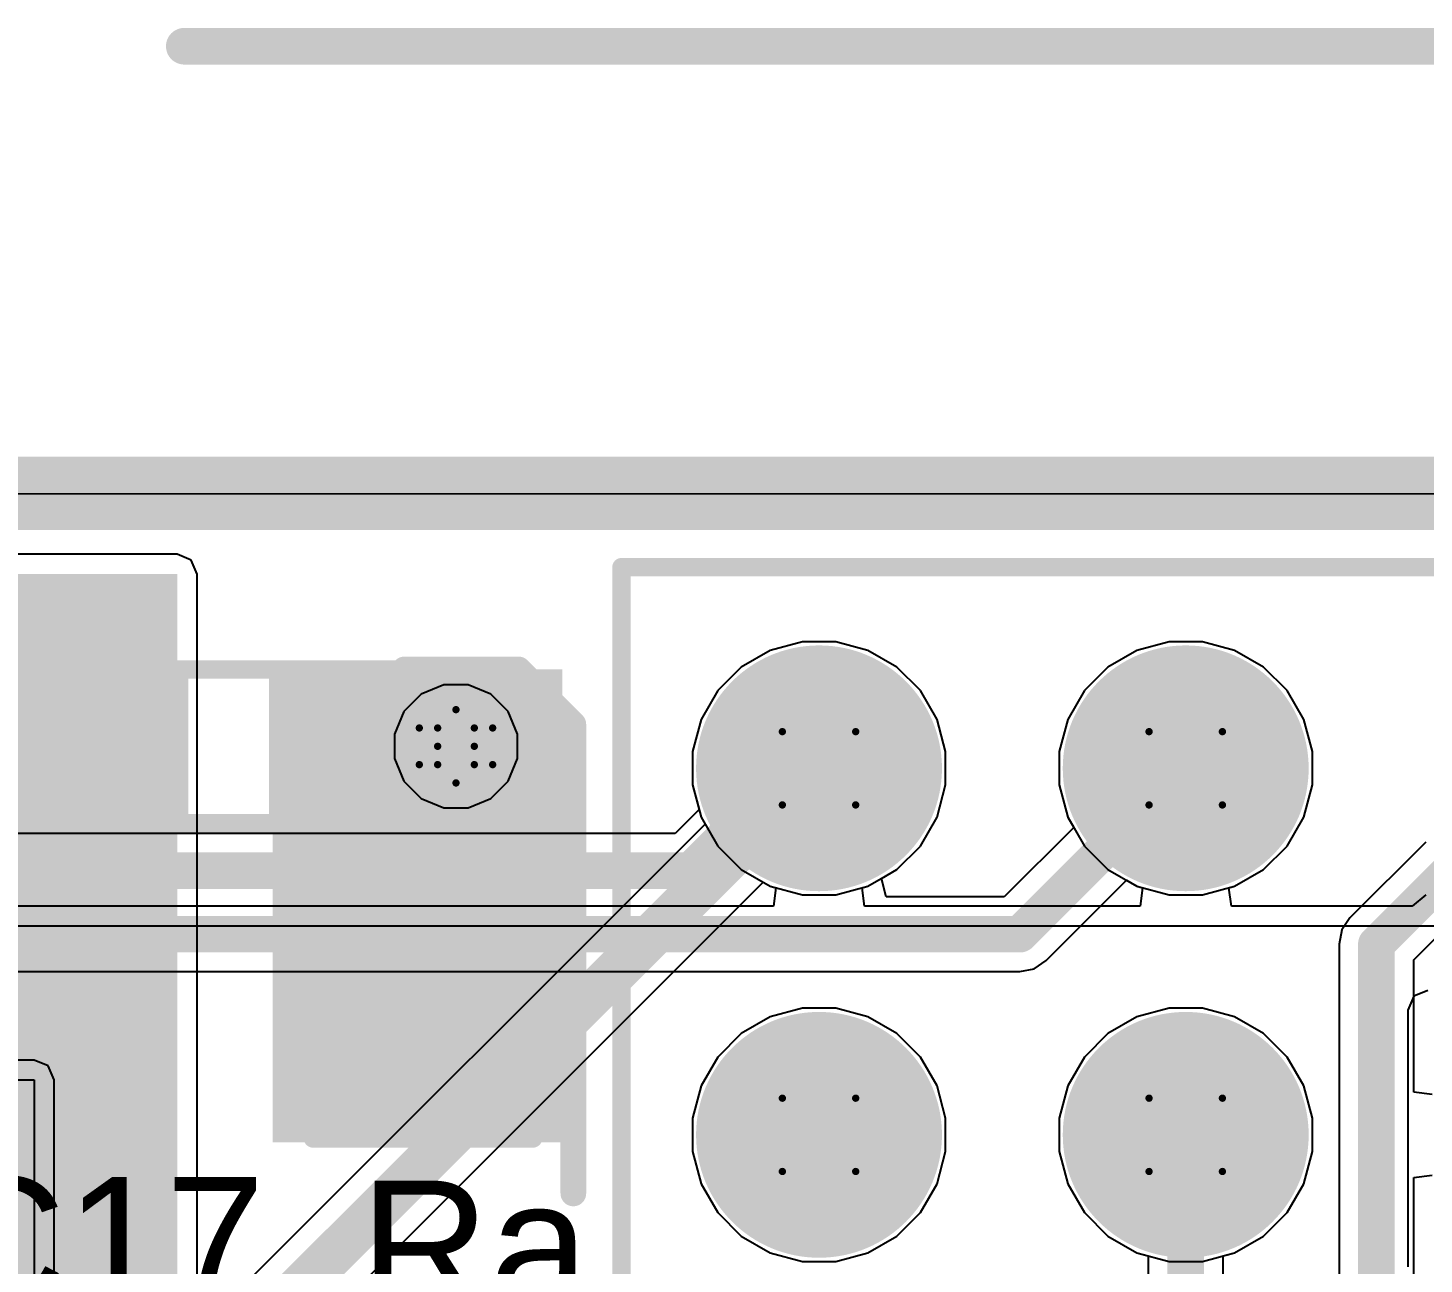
# Model space of a CAD drawing. Header units: inches. Extents: x -4 to 389, y 0 to 108.
# Drawn here: x 28.15 to 37.82, y 44.6 to 53.16 of the extents above; entities that cross this region are included whole.
import ezdxf

# ---------------------------------------------------------------- set-up
doc = ezdxf.new("R2010")
doc.units = ezdxf.units.IN
for name, color, linetype in [('Board Outline', 76, 'Continuous'), ('Bottom Layer', 5, 'Continuous'), ('Bottom Solder', 6, 'Continuous'), ('Dimension', 6, 'Continuous'), ('Drill Drawing', 1, 'Continuous'), ('Multi-Layer', 9, 'Continuous'), ('Pad Holes', 156, 'Continuous'), ('Signal_1', 16, 'Continuous'), ('Signal_2', 76, 'Continuous'), ('Top Layer', 1, 'Continuous'), ('Top Overlay', 2, 'Continuous'), ('Top Paste', 8, 'Continuous'), ('Top Solder', 216, 'Continuous'), ('Via Holes', 16, 'Continuous')]:
    doc.layers.add(name, color=color, linetype=linetype)
doc.styles.add('Arial', font='', dxfattribs={"height": 0.2})
doc.styles.get('Arial').set_extended_font_data('Arial')

msp = doc.modelspace()

# ---------------------------------------------------------------- hatches: boundary and pattern name
at = {"layer": 'Bottom Layer'}
h = msp.add_hatch(color=5, dxfattribs=at)
edge = h.paths.add_edge_path()
edge.add_arc((33.6296, 48.0314), 0.75, 0, 360)
h = msp.add_hatch(color=5, dxfattribs=at)
edge = h.paths.add_edge_path()
edge.add_arc((36.1696, 48.0314), 0.75, 0, 360)
h = msp.add_hatch(color=5, dxfattribs=at)
edge = h.paths.add_edge_path()
edge.add_arc((31.115, 48.1838), 0.3, 0, 360)
h = msp.add_hatch(color=5, dxfattribs=at)
edge = h.paths.add_edge_path()
edge.add_arc((33.6296, 45.4914), 0.75, 0, 360)
h = msp.add_hatch(color=5, dxfattribs=at)
edge = h.paths.add_edge_path()
edge.add_arc((36.1696, 45.4914), 0.75, 0, 360)
at = {"layer": 'Bottom Solder'}
h = msp.add_hatch(color=6, dxfattribs=at)
edge = h.paths.add_edge_path()
edge.add_arc((33.6296, 48.0314), 0.8516, 0, 360)
h = msp.add_hatch(color=6, dxfattribs=at)
edge = h.paths.add_edge_path()
edge.add_arc((36.1696, 48.0314), 0.8516, 0, 360)
h = msp.add_hatch(color=6, dxfattribs=at)
edge = h.paths.add_edge_path()
edge.add_arc((33.6296, 45.4914), 0.8516, 0, 360)
h = msp.add_hatch(color=6, dxfattribs=at)
edge = h.paths.add_edge_path()
edge.add_arc((36.1696, 45.4914), 0.8516, 0, 360)
at = {"layer": 'Multi-Layer'}
h = msp.add_hatch(color=9, dxfattribs=at)
edge = h.paths.add_edge_path()
edge.add_arc((33.6296, 48.0314), 0.75, 0, 360)
h = msp.add_hatch(color=9, dxfattribs=at)
edge = h.paths.add_edge_path()
edge.add_arc((36.1696, 48.0314), 0.75, 0, 360)
h = msp.add_hatch(color=9, dxfattribs=at)
edge = h.paths.add_edge_path()
edge.add_arc((33.6296, 45.4914), 0.75, 0, 360)
h = msp.add_hatch(color=9, dxfattribs=at)
edge = h.paths.add_edge_path()
edge.add_arc((36.1696, 45.4914), 0.75, 0, 360)
at = {"layer": 'Pad Holes'}
h = msp.add_hatch(color=7, dxfattribs=at)
edge = h.paths.add_edge_path()
edge.add_arc((33.6296, 48.0314), 0.51, 0, 360)
h = msp.add_hatch(color=7, dxfattribs=at)
edge = h.paths.add_edge_path()
edge.add_arc((36.1696, 48.0314), 0.51, 0, 360)
h = msp.add_hatch(color=7, dxfattribs=at)
edge = h.paths.add_edge_path()
edge.add_arc((33.6296, 45.4914), 0.51, 0, 360)
h = msp.add_hatch(color=7, dxfattribs=at)
edge = h.paths.add_edge_path()
edge.add_arc((36.1696, 45.4914), 0.51, 0, 360)
at = {"layer": 'Signal_1'}
h = msp.add_hatch(color=16, dxfattribs=at)
edge = h.paths.add_edge_path()
edge.add_arc((33.6296, 48.0314), 0.75, 0, 360)
h = msp.add_hatch(color=16, dxfattribs=at)
edge = h.paths.add_edge_path()
edge.add_arc((36.1696, 48.0314), 0.75, 0, 360)
h = msp.add_hatch(color=16, dxfattribs=at)
edge = h.paths.add_edge_path()
edge.add_arc((31.115, 48.1838), 0.3, 0, 360)
h = msp.add_hatch(color=16, dxfattribs=at)
edge = h.paths.add_edge_path()
edge.add_arc((33.6296, 45.4914), 0.75, 0, 360)
h = msp.add_hatch(color=16, dxfattribs=at)
edge = h.paths.add_edge_path()
edge.add_arc((36.1696, 45.4914), 0.75, 0, 360)
at = {"layer": 'Signal_2'}
h = msp.add_hatch(color=76, dxfattribs=at)
edge = h.paths.add_edge_path()
edge.add_arc((33.6296, 48.0314), 0.75, 0, 360)
h = msp.add_hatch(color=76, dxfattribs=at)
edge = h.paths.add_edge_path()
edge.add_arc((36.1696, 48.0314), 0.75, 0, 360)
h = msp.add_hatch(color=76, dxfattribs=at)
edge = h.paths.add_edge_path()
edge.add_arc((31.115, 48.1838), 0.3, 0, 360)
h = msp.add_hatch(color=76, dxfattribs=at)
edge = h.paths.add_edge_path()
edge.add_arc((33.6296, 45.4914), 0.75, 0, 360)
h = msp.add_hatch(color=76, dxfattribs=at)
edge = h.paths.add_edge_path()
edge.add_arc((36.1696, 45.4914), 0.75, 0, 360)
at = {"layer": 'Top Layer'}
for points in [[(26.289, 43.2308), (29.1846, 43.2308), (29.1846, 49.3776), (26.289, 49.3776)], [(29.845, 45.4406), (31.8516, 45.4406), (31.8516, 48.7172), (29.845, 48.7172)], [(28.3972, 47.7393), (28.3972, 48.6283), (29.1592, 48.6283), (29.1592, 47.7393)], [(29.9212, 47.7393), (29.9212, 48.6283), (30.6832, 48.6283), (30.6832, 47.7393)], [(29.0068, 45.5676), (27.4828, 45.5676), (27.4828, 47.3456), (29.0068, 47.3456)], [(31.5468, 45.5676), (30.0228, 45.5676), (30.0228, 47.3456), (31.5468, 47.3456)]]:
    msp.add_hatch(color=1, dxfattribs=at).paths.add_polyline_path(points)
h = msp.add_hatch(color=1, dxfattribs=at)
edge = h.paths.add_edge_path()
edge.add_arc((33.6296, 48.0314), 0.75, 0, 360)
h = msp.add_hatch(color=1, dxfattribs=at)
edge = h.paths.add_edge_path()
edge.add_arc((36.1696, 48.0314), 0.75, 0, 360)
h = msp.add_hatch(color=1, dxfattribs=at)
edge = h.paths.add_edge_path()
edge.add_arc((31.115, 48.1838), 0.3, 0, 360)
h = msp.add_hatch(color=1, dxfattribs=at)
edge = h.paths.add_edge_path()
edge.add_arc((33.6296, 45.4914), 0.75, 0, 360)
h = msp.add_hatch(color=1, dxfattribs=at)
edge = h.paths.add_edge_path()
edge.add_arc((36.1696, 45.4914), 0.75, 0, 360)
at = {"layer": 'Top Paste'}
for points in [[(28.3972, 47.7393), (28.3972, 48.6283), (29.1592, 48.6283), (29.1592, 47.7393)], [(29.9212, 47.7393), (29.9212, 48.6283), (30.6832, 48.6283), (30.6832, 47.7393)], [(29.0068, 45.5676), (27.4828, 45.5676), (27.4828, 47.3456), (29.0068, 47.3456)], [(31.5468, 45.5676), (30.0228, 45.5676), (30.0228, 47.3456), (31.5468, 47.3456)]]:
    msp.add_hatch(color=8, dxfattribs=at).paths.add_polyline_path(points)
at = {"layer": 'Top Solder'}
h = msp.add_hatch(color=216, dxfattribs=at)
edge = h.paths.add_edge_path()
edge.add_arc((33.6296, 48.0314), 0.8516, 0, 360)
h = msp.add_hatch(color=216, dxfattribs=at)
edge = h.paths.add_edge_path()
edge.add_arc((36.1696, 48.0314), 0.8516, 0, 360)
for points in [[(28.2956, 47.6377), (28.2956, 48.7299), (29.2608, 48.7299), (29.2608, 47.6377)], [(29.8196, 47.6377), (29.8196, 48.7299), (30.7848, 48.7299), (30.7848, 47.6377)], [(29.1084, 45.466), (27.3812, 45.466), (27.3812, 47.4472), (29.1084, 47.4472)], [(31.6484, 45.466), (29.9212, 45.466), (29.9212, 47.4472), (31.6484, 47.4472)]]:
    msp.add_hatch(color=216, dxfattribs=at).paths.add_polyline_path(points)
h = msp.add_hatch(color=216, dxfattribs=at)
edge = h.paths.add_edge_path()
edge.add_arc((33.6296, 45.4914), 0.8516, 0, 360)
h = msp.add_hatch(color=216, dxfattribs=at)
edge = h.paths.add_edge_path()
edge.add_arc((36.1696, 45.4914), 0.8516, 0, 360)
at = {"layer": 'Via Holes'}
h = msp.add_hatch(color=7, dxfattribs=at)
edge = h.paths.add_edge_path()
edge.add_arc((31.115, 48.1838), 0.15, 0, 360)

# ---------------------------------------------------------------- linework, layer by layer
at = {"layer": 'Board Outline'}
msp.add_lwpolyline([(0, 49.9364, 0.508, 0.508, 0), (45.0088, 49.9364, 0.508, 0.508, 0)], format="xyseb", dxfattribs=at)
at = {"layer": 'Bottom Layer'}
for p, q in [((0.0898, 49.9423), (45.0088, 49.9305)), ((33.2911, 48.8486), (33.0911, 48.7332)), ((33.5142, 48.9084), (33.2911, 48.8486)), ((33.7451, 48.9084), (33.5142, 48.9084)), ((33.9681, 48.8486), (33.7451, 48.9084)), ((34.1681, 48.7332), (33.9681, 48.8486)), ((35.8311, 48.8486), (35.6311, 48.7332)), ((36.0542, 48.9084), (35.8311, 48.8486)), ((36.2851, 48.9084), (36.0542, 48.9084)), ((36.5081, 48.8486), (36.2851, 48.9084)), ((36.7081, 48.7332), (36.5081, 48.8486)), ((33.0911, 48.7332), (32.9278, 48.5699)), ((34.3314, 48.5699), (34.1681, 48.7332)), ((35.6311, 48.7332), (35.4678, 48.5699)), ((36.8714, 48.5699), (36.7081, 48.7332)), ((32.9278, 48.5699), (32.8124, 48.3699)), ((34.4468, 48.3699), (34.3314, 48.5699)), ((35.4678, 48.5699), (35.3524, 48.3699)), ((36.9868, 48.3699), (36.8714, 48.5699)), ((32.8124, 48.3699), (32.7526, 48.1469)), ((34.5066, 48.1469), (34.4468, 48.3699)), ((35.3524, 48.3699), (35.2926, 48.1469)), ((37.0466, 48.1469), (36.9868, 48.3699)), ((32.7526, 48.1469), (32.7526, 47.9159)), ((34.5066, 47.9159), (34.5066, 48.1469)), ((35.2926, 48.1469), (35.2926, 47.9159)), ((37.0466, 47.9159), (37.0466, 48.1469)), ((32.7526, 47.9159), (32.7983, 47.7454)), ((34.4468, 47.6929), (34.5066, 47.9159)), ((35.2926, 47.9159), (35.3524, 47.6929)), ((36.9868, 47.6929), (37.0466, 47.9159)), ((32.7983, 47.7454), (32.6331, 47.5802)), ((34.3314, 47.4929), (34.4468, 47.6929)), ((35.3524, 47.6929), (35.3936, 47.6216)), ((36.8714, 47.4929), (36.9868, 47.6929)), ((32.6331, 47.5802), (27.3788, 47.5802)), ((35.3936, 47.6216), (34.9129, 47.1409)), ((34.1681, 47.3296), (34.3314, 47.4929)), ((36.7081, 47.3296), (36.8714, 47.4929)), ((37.8326, 47.5206), (37.3073, 46.9953)), ((34.0613, 47.2679), (34.1681, 47.3296)), ((36.5081, 47.2142), (36.7081, 47.3296)), ((34.0953, 47.1409), (34.0613, 47.2679)), ((35.2033, 46.6988), (35.7598, 47.2553)), ((35.7598, 47.2553), (35.8311, 47.2142)), ((35.8311, 47.2142), (36.0542, 47.1544)), ((36.2851, 47.1544), (36.5081, 47.2142)), ((34.9129, 47.1409), (34.0953, 47.1409)), ((36.0542, 47.1544), (36.2851, 47.1544)), ((37.7494, 46.7049), (38.1989, 47.1544)), ((37.2511, 46.9113), (37.2314, 46.8122)), ((37.3073, 46.9953), (37.2511, 46.9113)), ((37.2314, 46.8122), (37.2314, 44.5065)), ((26.3368, 46.623), (35.0202, 46.623)), ((35.0202, 46.623), (35.1193, 46.6427)), ((35.1193, 46.6427), (35.2033, 46.6988)), ((37.7494, 45.7869), (37.7494, 46.7049)), ((36.0542, 46.3684), (35.8311, 46.3086)), ((36.2851, 46.3684), (36.0542, 46.3684)), ((36.5081, 46.3086), (36.2851, 46.3684)), ((35.8311, 46.3086), (35.6311, 46.1932)), ((36.7081, 46.1932), (36.5081, 46.3086)), ((35.6311, 46.1932), (35.4678, 46.0299)), ((36.8714, 46.0299), (36.7081, 46.1932)), ((35.4678, 46.0299), (35.3524, 45.8299)), ((36.9868, 45.8299), (36.8714, 46.0299)), ((35.3524, 45.8299), (35.2926, 45.6069)), ((37.0466, 45.6069), (36.9868, 45.8299)), ((37.8764, 45.7702), (37.7494, 45.7869)), ((35.2926, 45.6069), (35.2926, 45.3759)), ((37.0466, 45.3759), (37.0466, 45.6069)), ((35.2926, 45.3759), (35.3524, 45.1529)), ((36.9868, 45.1529), (37.0466, 45.3759)), ((37.7494, 45.1959), (37.8764, 45.2126)), ((37.7494, 44.3992), (37.7494, 45.1959)), ((35.3524, 45.1529), (35.4678, 44.9529)), ((36.8714, 44.9529), (36.9868, 45.1529)), ((35.4678, 44.9529), (35.6311, 44.7896)), ((36.7081, 44.7896), (36.8714, 44.9529)), ((35.6311, 44.7896), (35.8311, 44.6742)), ((36.5081, 44.6742), (36.7081, 44.7896)), ((35.8311, 44.6742), (35.9106, 44.6529)), ((35.9106, 44.6529), (35.9106, 44.1598)), ((36.4286, 44.6529), (36.5081, 44.6742)), ((36.4286, 44.0525), (36.4286, 44.6529))]:
    msp.add_line(p, q, dxfattribs=at)
for points in [[(32.7403, 47.3212, 0.254, 0.254, 0), (33.4505, 48.0314, 0.254, 0.254, 0)], [(33.4505, 48.0314, 0.254, 0.254, 0), (33.6296, 48.0314, 0.254, 0.254, 0)], [(35.0202, 46.882, 0.254, 0.254, 0), (36.1696, 48.0314, 0.254, 0.254, 0)], [(37.4904, 46.8122, 0.254, 0.254, 0), (38.7096, 48.0314, 0.254, 0.254, 0)], [(12.6756, 47.3212, 0.254, 0.254, 0), (32.7403, 47.3212, 0.254, 0.254, 0)], [(17.5704, 46.882, 0.254, 0.254, 0), (35.0202, 46.882, 0.254, 0.254, 0)], [(37.4904, 44.3992, 0.254, 0.254, 0), (37.4904, 46.8122, 0.254, 0.254, 0)], [(36.1696, 44.0525, 0.254, 0.254, 0), (36.1696, 45.4914, 0.254, 0.254, 0)]]:
    msp.add_lwpolyline(points, format="xyseb", dxfattribs=at)
for points in [[(33.387, 48.0314, 0.127, 0.127, 1), (33.514, 48.0314, 0.127, 0.127, 1)], [(33.387, 48.0314, 0.127, 0.127, 1), (33.514, 48.0314, 0.127, 0.127, 1)], [(33.5661, 48.0314, 0.127, 0.127, 1), (33.6931, 48.0314, 0.127, 0.127, 1)], [(36.1061, 48.0314, 0.127, 0.127, 1), (36.2331, 48.0314, 0.127, 0.127, 1)], [(32.6768, 47.3212, 0.127, 0.127, 1), (32.8038, 47.3212, 0.127, 0.127, 1)], [(32.6768, 47.3212, 0.127, 0.127, 1), (32.8038, 47.3212, 0.127, 0.127, 1)], [(34.9567, 46.882, 0.127, 0.127, 1), (35.0837, 46.882, 0.127, 0.127, 1)], [(34.9567, 46.882, 0.127, 0.127, 1), (35.0837, 46.882, 0.127, 0.127, 1)], [(37.4269, 46.8122, 0.127, 0.127, 1), (37.5539, 46.8122, 0.127, 0.127, 1)], [(37.4269, 46.8122, 0.127, 0.127, 1), (37.5539, 46.8122, 0.127, 0.127, 1)], [(36.1061, 45.4914, 0.127, 0.127, 1), (36.2331, 45.4914, 0.127, 0.127, 1)]]:
    msp.add_lwpolyline(points, format="xyseb", close=True, dxfattribs=at)
at = {"layer": 'Dimension'}
msp.add_lwpolyline([(29.2332, 53.0352, 0.254, 0.254, 0), (45.0088, 53.0352, 0.254, 0.254, 0)], format="xyseb", dxfattribs=at)
msp.add_lwpolyline([(29.1697, 53.0352, 0.127, 0.127, 1), (29.2967, 53.0352, 0.127, 0.127, 1)], format="xyseb", close=True, dxfattribs=at)
at = {"layer": 'Drill Drawing'}
for points in [[(30.988, 48.3108, 0.0508, 0.0508, 0), (31.115, 48.4378, 0.0508, 0.0508, 0)], [(31.115, 48.4378, 0.0508, 0.0508, 0), (31.242, 48.3108, 0.0508, 0.0508, 0)], [(30.861, 48.3108, 0.0508, 0.0508, 0), (30.988, 48.1838, 0.0508, 0.0508, 0)], [(30.861, 48.3108, 0.0508, 0.0508, 0), (30.988, 48.3108, 0.0508, 0.0508, 0)], [(31.242, 48.3108, 0.0508, 0.0508, 0), (31.369, 48.3108, 0.0508, 0.0508, 0)], [(31.242, 48.1838, 0.0508, 0.0508, 0), (31.369, 48.3108, 0.0508, 0.0508, 0)], [(33.3756, 48.2854, 0.0508, 0.0508, 0), (33.8836, 48.2854, 0.0508, 0.0508, 0)], [(33.3756, 47.7774, 0.0508, 0.0508, 0), (33.3756, 48.2854, 0.0508, 0.0508, 0)], [(33.8836, 47.7774, 0.0508, 0.0508, 0), (33.8836, 48.2854, 0.0508, 0.0508, 0)], [(35.9156, 48.2854, 0.0508, 0.0508, 0), (36.4236, 48.2854, 0.0508, 0.0508, 0)], [(35.9156, 47.7774, 0.0508, 0.0508, 0), (35.9156, 48.2854, 0.0508, 0.0508, 0)], [(36.4236, 47.7774, 0.0508, 0.0508, 0), (36.4236, 48.2854, 0.0508, 0.0508, 0)], [(30.861, 48.0568, 0.0508, 0.0508, 0), (30.988, 48.1838, 0.0508, 0.0508, 0)], [(31.242, 48.1838, 0.0508, 0.0508, 0), (31.369, 48.0568, 0.0508, 0.0508, 0)], [(30.861, 48.0568, 0.0508, 0.0508, 0), (30.988, 48.0568, 0.0508, 0.0508, 0)], [(30.988, 48.0568, 0.0508, 0.0508, 0), (31.115, 47.9298, 0.0508, 0.0508, 0)], [(31.115, 47.9298, 0.0508, 0.0508, 0), (31.242, 48.0568, 0.0508, 0.0508, 0)], [(31.242, 48.0568, 0.0508, 0.0508, 0), (31.369, 48.0568, 0.0508, 0.0508, 0)], [(33.3756, 47.7774, 0.0508, 0.0508, 0), (33.8836, 47.7774, 0.0508, 0.0508, 0)], [(35.9156, 47.7774, 0.0508, 0.0508, 0), (36.4236, 47.7774, 0.0508, 0.0508, 0)], [(33.3756, 45.7454, 0.0508, 0.0508, 0), (33.8836, 45.7454, 0.0508, 0.0508, 0)], [(33.3756, 45.2374, 0.0508, 0.0508, 0), (33.3756, 45.7454, 0.0508, 0.0508, 0)], [(33.8836, 45.2374, 0.0508, 0.0508, 0), (33.8836, 45.7454, 0.0508, 0.0508, 0)], [(35.9156, 45.7454, 0.0508, 0.0508, 0), (36.4236, 45.7454, 0.0508, 0.0508, 0)], [(35.9156, 45.2374, 0.0508, 0.0508, 0), (35.9156, 45.7454, 0.0508, 0.0508, 0)], [(36.4236, 45.2374, 0.0508, 0.0508, 0), (36.4236, 45.7454, 0.0508, 0.0508, 0)], [(33.3756, 45.2374, 0.0508, 0.0508, 0), (33.8836, 45.2374, 0.0508, 0.0508, 0)], [(35.9156, 45.2374, 0.0508, 0.0508, 0), (36.4236, 45.2374, 0.0508, 0.0508, 0)]]:
    msp.add_lwpolyline(points, format="xyseb", dxfattribs=at)
for points in [[(31.1023, 48.4378, 0.0254, 0.0254, 1), (31.1277, 48.4378, 0.0254, 0.0254, 1)], [(31.1023, 48.4378, 0.0254, 0.0254, 1), (31.1277, 48.4378, 0.0254, 0.0254, 1)], [(30.8483, 48.3108, 0.0254, 0.0254, 1), (30.8737, 48.3108, 0.0254, 0.0254, 1)], [(30.8483, 48.3108, 0.0254, 0.0254, 1), (30.8737, 48.3108, 0.0254, 0.0254, 1)], [(30.9753, 48.3108, 0.0254, 0.0254, 1), (31.0007, 48.3108, 0.0254, 0.0254, 1)], [(30.9753, 48.3108, 0.0254, 0.0254, 1), (31.0007, 48.3108, 0.0254, 0.0254, 1)], [(31.2293, 48.3108, 0.0254, 0.0254, 1), (31.2547, 48.3108, 0.0254, 0.0254, 1)], [(31.2293, 48.3108, 0.0254, 0.0254, 1), (31.2547, 48.3108, 0.0254, 0.0254, 1)], [(31.3563, 48.3108, 0.0254, 0.0254, 1), (31.3817, 48.3108, 0.0254, 0.0254, 1)], [(31.3563, 48.3108, 0.0254, 0.0254, 1), (31.3817, 48.3108, 0.0254, 0.0254, 1)], [(33.3629, 48.2854, 0.0254, 0.0254, 1), (33.3883, 48.2854, 0.0254, 0.0254, 1)], [(33.3629, 48.2854, 0.0254, 0.0254, 1), (33.3883, 48.2854, 0.0254, 0.0254, 1)], [(33.8709, 48.2854, 0.0254, 0.0254, 1), (33.8963, 48.2854, 0.0254, 0.0254, 1)], [(33.8709, 48.2854, 0.0254, 0.0254, 1), (33.8963, 48.2854, 0.0254, 0.0254, 1)], [(35.9029, 48.2854, 0.0254, 0.0254, 1), (35.9283, 48.2854, 0.0254, 0.0254, 1)], [(35.9029, 48.2854, 0.0254, 0.0254, 1), (35.9283, 48.2854, 0.0254, 0.0254, 1)], [(36.4109, 48.2854, 0.0254, 0.0254, 1), (36.4363, 48.2854, 0.0254, 0.0254, 1)], [(36.4109, 48.2854, 0.0254, 0.0254, 1), (36.4363, 48.2854, 0.0254, 0.0254, 1)], [(30.9753, 48.1838, 0.0254, 0.0254, 1), (31.0007, 48.1838, 0.0254, 0.0254, 1)], [(30.9753, 48.1838, 0.0254, 0.0254, 1), (31.0007, 48.1838, 0.0254, 0.0254, 1)], [(31.2293, 48.1838, 0.0254, 0.0254, 1), (31.2547, 48.1838, 0.0254, 0.0254, 1)], [(31.2293, 48.1838, 0.0254, 0.0254, 1), (31.2547, 48.1838, 0.0254, 0.0254, 1)], [(30.8483, 48.0568, 0.0254, 0.0254, 1), (30.8737, 48.0568, 0.0254, 0.0254, 1)], [(30.8483, 48.0568, 0.0254, 0.0254, 1), (30.8737, 48.0568, 0.0254, 0.0254, 1)], [(30.9753, 48.0568, 0.0254, 0.0254, 1), (31.0007, 48.0568, 0.0254, 0.0254, 1)], [(30.9753, 48.0568, 0.0254, 0.0254, 1), (31.0007, 48.0568, 0.0254, 0.0254, 1)], [(31.2293, 48.0568, 0.0254, 0.0254, 1), (31.2547, 48.0568, 0.0254, 0.0254, 1)], [(31.2293, 48.0568, 0.0254, 0.0254, 1), (31.2547, 48.0568, 0.0254, 0.0254, 1)], [(31.3563, 48.0568, 0.0254, 0.0254, 1), (31.3817, 48.0568, 0.0254, 0.0254, 1)], [(31.3563, 48.0568, 0.0254, 0.0254, 1), (31.3817, 48.0568, 0.0254, 0.0254, 1)], [(31.1023, 47.9298, 0.0254, 0.0254, 1), (31.1277, 47.9298, 0.0254, 0.0254, 1)], [(31.1023, 47.9298, 0.0254, 0.0254, 1), (31.1277, 47.9298, 0.0254, 0.0254, 1)], [(33.3629, 47.7774, 0.0254, 0.0254, 1), (33.3883, 47.7774, 0.0254, 0.0254, 1)], [(33.3629, 47.7774, 0.0254, 0.0254, 1), (33.3883, 47.7774, 0.0254, 0.0254, 1)], [(33.8709, 47.7774, 0.0254, 0.0254, 1), (33.8963, 47.7774, 0.0254, 0.0254, 1)], [(33.8709, 47.7774, 0.0254, 0.0254, 1), (33.8963, 47.7774, 0.0254, 0.0254, 1)], [(35.9029, 47.7774, 0.0254, 0.0254, 1), (35.9283, 47.7774, 0.0254, 0.0254, 1)], [(35.9029, 47.7774, 0.0254, 0.0254, 1), (35.9283, 47.7774, 0.0254, 0.0254, 1)], [(36.4109, 47.7774, 0.0254, 0.0254, 1), (36.4363, 47.7774, 0.0254, 0.0254, 1)], [(36.4109, 47.7774, 0.0254, 0.0254, 1), (36.4363, 47.7774, 0.0254, 0.0254, 1)], [(33.3629, 45.7454, 0.0254, 0.0254, 1), (33.3883, 45.7454, 0.0254, 0.0254, 1)], [(33.3629, 45.7454, 0.0254, 0.0254, 1), (33.3883, 45.7454, 0.0254, 0.0254, 1)], [(33.8709, 45.7454, 0.0254, 0.0254, 1), (33.8963, 45.7454, 0.0254, 0.0254, 1)], [(33.8709, 45.7454, 0.0254, 0.0254, 1), (33.8963, 45.7454, 0.0254, 0.0254, 1)], [(35.9029, 45.7454, 0.0254, 0.0254, 1), (35.9283, 45.7454, 0.0254, 0.0254, 1)], [(35.9029, 45.7454, 0.0254, 0.0254, 1), (35.9283, 45.7454, 0.0254, 0.0254, 1)], [(36.4109, 45.7454, 0.0254, 0.0254, 1), (36.4363, 45.7454, 0.0254, 0.0254, 1)], [(36.4109, 45.7454, 0.0254, 0.0254, 1), (36.4363, 45.7454, 0.0254, 0.0254, 1)], [(33.3629, 45.2374, 0.0254, 0.0254, 1), (33.3883, 45.2374, 0.0254, 0.0254, 1)], [(33.3629, 45.2374, 0.0254, 0.0254, 1), (33.3883, 45.2374, 0.0254, 0.0254, 1)], [(33.8709, 45.2374, 0.0254, 0.0254, 1), (33.8963, 45.2374, 0.0254, 0.0254, 1)], [(33.8709, 45.2374, 0.0254, 0.0254, 1), (33.8963, 45.2374, 0.0254, 0.0254, 1)], [(35.9029, 45.2374, 0.0254, 0.0254, 1), (35.9283, 45.2374, 0.0254, 0.0254, 1)], [(35.9029, 45.2374, 0.0254, 0.0254, 1), (35.9283, 45.2374, 0.0254, 0.0254, 1)], [(36.4109, 45.2374, 0.0254, 0.0254, 1), (36.4363, 45.2374, 0.0254, 0.0254, 1)], [(36.4109, 45.2374, 0.0254, 0.0254, 1), (36.4363, 45.2374, 0.0254, 0.0254, 1)]]:
    msp.add_lwpolyline(points, format="xyseb", close=True, dxfattribs=at)
at = {"layer": 'Signal_1'}
for p, q in [((0.0898, 49.9423), (45.0088, 49.9305)), ((33.2911, 48.8486), (33.0911, 48.7332)), ((33.5142, 48.9084), (33.2911, 48.8486)), ((33.7451, 48.9084), (33.5142, 48.9084)), ((33.9681, 48.8486), (33.7451, 48.9084)), ((34.1681, 48.7332), (33.9681, 48.8486)), ((35.8311, 48.8486), (35.6311, 48.7332)), ((36.0542, 48.9084), (35.8311, 48.8486)), ((36.2851, 48.9084), (36.0542, 48.9084)), ((36.5081, 48.8486), (36.2851, 48.9084)), ((36.7081, 48.7332), (36.5081, 48.8486)), ((33.0911, 48.7332), (32.9278, 48.5699)), ((34.3314, 48.5699), (34.1681, 48.7332)), ((35.6311, 48.7332), (35.4678, 48.5699)), ((36.8714, 48.5699), (36.7081, 48.7332)), ((31.0301, 48.6108), (30.8731, 48.5458)), ((31.2, 48.6108), (31.0301, 48.6108)), ((31.3569, 48.5458), (31.2, 48.6108)), ((32.9278, 48.5699), (32.8124, 48.3699)), ((34.4468, 48.3699), (34.3314, 48.5699)), ((35.4678, 48.5699), (35.3524, 48.3699)), ((36.9868, 48.3699), (36.8714, 48.5699)), ((30.8731, 48.5458), (30.753, 48.4257)), ((31.477, 48.4257), (31.3569, 48.5458)), ((30.753, 48.4257), (30.688, 48.2687)), ((31.542, 48.2687), (31.477, 48.4257)), ((32.8124, 48.3699), (32.7526, 48.1469)), ((34.5066, 48.1469), (34.4468, 48.3699)), ((35.3524, 48.3699), (35.2926, 48.1469)), ((37.0466, 48.1469), (36.9868, 48.3699)), ((30.688, 48.2687), (30.688, 48.0989)), ((31.542, 48.0989), (31.542, 48.2687)), ((30.688, 48.0989), (30.753, 47.9419)), ((31.477, 47.9419), (31.542, 48.0989)), ((32.7526, 48.1469), (32.7526, 47.9159)), ((34.5066, 47.9159), (34.5066, 48.1469)), ((35.2926, 48.1469), (35.2926, 47.9159)), ((37.0466, 47.9159), (37.0466, 48.1469)), ((30.753, 47.9419), (30.8731, 47.8218)), ((31.3569, 47.8218), (31.477, 47.9419)), ((32.7526, 47.9159), (32.8124, 47.6929)), ((34.4468, 47.6929), (34.5066, 47.9159)), ((35.2926, 47.9159), (35.3524, 47.6929)), ((36.9868, 47.6929), (37.0466, 47.9159)), ((30.8731, 47.8218), (31.0301, 47.7568)), ((31.2, 47.7568), (31.3569, 47.8218)), ((31.0301, 47.7568), (31.2, 47.7568)), ((32.8124, 47.6929), (32.9278, 47.4929)), ((34.3314, 47.4929), (34.4468, 47.6929)), ((35.3524, 47.6929), (35.4678, 47.4929)), ((36.8714, 47.4929), (36.9868, 47.6929)), ((32.9278, 47.4929), (33.0911, 47.3296)), ((34.1681, 47.3296), (34.3314, 47.4929)), ((35.4678, 47.4929), (35.6311, 47.3296)), ((36.7081, 47.3296), (36.8714, 47.4929)), ((33.0911, 47.3296), (33.2911, 47.2142)), ((33.9681, 47.2142), (34.1681, 47.3296)), ((35.6311, 47.3296), (35.8311, 47.2142)), ((36.5081, 47.2142), (36.7081, 47.3296)), ((33.2911, 47.2142), (33.3303, 47.2037)), ((33.3303, 47.2037), (33.3136, 47.0767)), ((33.9289, 47.2037), (33.9681, 47.2142)), ((33.9456, 47.0767), (33.9289, 47.2037)), ((35.8311, 47.2142), (35.8703, 47.2037)), ((35.8703, 47.2037), (35.8536, 47.0767)), ((36.4689, 47.2037), (36.5081, 47.2142)), ((36.4856, 47.0767), (36.4689, 47.2037)), ((37.8326, 47.1544), (37.7378, 47.0767)), ((33.3136, 47.0767), (11.2636, 47.0767)), ((35.8536, 47.0767), (33.9456, 47.0767)), ((37.7378, 47.0767), (36.4856, 47.0767)), ((11.0369, 46.9392), (42.4532, 46.9392)), ((33.5142, 46.3684), (33.2911, 46.3086)), ((33.7451, 46.3684), (33.5142, 46.3684)), ((33.9681, 46.3086), (33.7451, 46.3684)), ((36.0542, 46.3684), (35.8311, 46.3086)), ((36.2851, 46.3684), (36.0542, 46.3684)), ((36.5081, 46.3086), (36.2851, 46.3684)), ((33.2911, 46.3086), (33.0911, 46.1932)), ((34.1681, 46.1932), (33.9681, 46.3086)), ((35.8311, 46.3086), (35.6311, 46.1932)), ((36.7081, 46.1932), (36.5081, 46.3086)), ((33.0911, 46.1932), (32.9278, 46.0299)), ((34.3314, 46.0299), (34.1681, 46.1932)), ((35.6311, 46.1932), (35.4678, 46.0299)), ((36.8714, 46.0299), (36.7081, 46.1932)), ((32.9278, 46.0299), (32.8124, 45.8299)), ((34.4468, 45.8299), (34.3314, 46.0299)), ((35.4678, 46.0299), (35.3524, 45.8299)), ((36.9868, 45.8299), (36.8714, 46.0299)), ((32.8124, 45.8299), (32.7526, 45.6069)), ((34.5066, 45.6069), (34.4468, 45.8299)), ((35.3524, 45.8299), (35.2926, 45.6069)), ((37.0466, 45.6069), (36.9868, 45.8299)), ((32.7526, 45.6069), (32.7526, 45.3759)), ((34.5066, 45.3759), (34.5066, 45.6069)), ((35.2926, 45.6069), (35.2926, 45.3759)), ((37.0466, 45.3759), (37.0466, 45.6069)), ((32.7526, 45.3759), (32.8124, 45.1529)), ((34.4468, 45.1529), (34.5066, 45.3759)), ((35.2926, 45.3759), (35.3524, 45.1529)), ((36.9868, 45.1529), (37.0466, 45.3759)), ((32.8124, 45.1529), (32.9278, 44.9529)), ((34.3314, 44.9529), (34.4468, 45.1529)), ((35.3524, 45.1529), (35.4678, 44.9529)), ((36.8714, 44.9529), (36.9868, 45.1529)), ((32.9278, 44.9529), (33.0911, 44.7896)), ((34.1681, 44.7896), (34.3314, 44.9529)), ((35.4678, 44.9529), (35.6311, 44.7896)), ((36.7081, 44.7896), (36.8714, 44.9529)), ((33.0911, 44.7896), (33.2911, 44.6742)), ((33.9681, 44.6742), (34.1681, 44.7896)), ((35.6311, 44.7896), (35.8311, 44.6742)), ((36.5081, 44.6742), (36.7081, 44.7896)), ((33.2911, 44.6742), (33.5142, 44.6144)), ((33.5142, 44.6144), (33.7451, 44.6144)), ((33.7451, 44.6144), (33.9681, 44.6742)), ((35.8311, 44.6742), (36.0542, 44.6144)), ((36.0542, 44.6144), (36.2851, 44.6144)), ((36.2851, 44.6144), (36.5081, 44.6742))]:
    msp.add_line(p, q, dxfattribs=at)
at = {"layer": 'Signal_2'}
for p, q in [((0.0898, 49.9423), (45.0088, 49.9305)), ((33.2911, 48.8486), (33.0911, 48.7332)), ((33.5142, 48.9084), (33.2911, 48.8486)), ((33.7451, 48.9084), (33.5142, 48.9084)), ((33.9681, 48.8486), (33.7451, 48.9084)), ((34.1681, 48.7332), (33.9681, 48.8486)), ((35.8311, 48.8486), (35.6311, 48.7332)), ((36.0542, 48.9084), (35.8311, 48.8486)), ((36.2851, 48.9084), (36.0542, 48.9084)), ((36.5081, 48.8486), (36.2851, 48.9084)), ((36.7081, 48.7332), (36.5081, 48.8486)), ((33.0911, 48.7332), (32.9278, 48.5699)), ((34.3314, 48.5699), (34.1681, 48.7332)), ((35.6311, 48.7332), (35.4678, 48.5699)), ((36.8714, 48.5699), (36.7081, 48.7332)), ((31.0301, 48.6108), (30.8731, 48.5458)), ((31.2, 48.6108), (31.0301, 48.6108)), ((31.3569, 48.5458), (31.2, 48.6108)), ((32.9278, 48.5699), (32.8124, 48.3699)), ((34.4468, 48.3699), (34.3314, 48.5699)), ((35.4678, 48.5699), (35.3524, 48.3699)), ((36.9868, 48.3699), (36.8714, 48.5699)), ((30.8731, 48.5458), (30.753, 48.4257)), ((31.477, 48.4257), (31.3569, 48.5458)), ((30.753, 48.4257), (30.688, 48.2687)), ((31.542, 48.2687), (31.477, 48.4257)), ((32.8124, 48.3699), (32.7526, 48.1469)), ((34.5066, 48.1469), (34.4468, 48.3699)), ((35.3524, 48.3699), (35.2926, 48.1469)), ((37.0466, 48.1469), (36.9868, 48.3699)), ((30.688, 48.2687), (30.688, 48.0989)), ((31.542, 48.0989), (31.542, 48.2687)), ((30.688, 48.0989), (30.753, 47.9419)), ((31.477, 47.9419), (31.542, 48.0989)), ((32.7526, 48.1469), (32.7526, 47.9159)), ((34.5066, 47.9159), (34.5066, 48.1469)), ((35.2926, 48.1469), (35.2926, 47.9159)), ((37.0466, 47.9159), (37.0466, 48.1469)), ((30.753, 47.9419), (30.8731, 47.8218)), ((31.3569, 47.8218), (31.477, 47.9419)), ((32.7526, 47.9159), (32.8124, 47.6929)), ((34.4468, 47.6929), (34.5066, 47.9159)), ((35.2926, 47.9159), (35.3524, 47.6929)), ((36.9868, 47.6929), (37.0466, 47.9159)), ((30.8731, 47.8218), (31.0301, 47.7568)), ((31.2, 47.7568), (31.3569, 47.8218)), ((31.0301, 47.7568), (31.2, 47.7568)), ((32.8124, 47.6929), (32.8401, 47.6448)), ((34.3314, 47.4929), (34.4468, 47.6929)), ((35.3524, 47.6929), (35.4678, 47.4929)), ((36.8714, 47.4929), (36.9868, 47.6929)), ((32.8401, 47.6448), (29.5928, 44.3974)), ((34.1681, 47.3296), (34.3314, 47.4929)), ((35.4678, 47.4929), (35.6311, 47.3296)), ((36.7081, 47.3296), (36.8714, 47.4929)), ((33.9681, 47.2142), (34.1681, 47.3296)), ((35.6311, 47.3296), (35.8311, 47.2142)), ((36.5081, 47.2142), (36.7081, 47.3296)), ((30.0791, 44.078), (33.243, 47.2419)), ((33.243, 47.2419), (33.2911, 47.2142)), ((33.2911, 47.2142), (33.5142, 47.1544)), ((33.7451, 47.1544), (33.9681, 47.2142)), ((35.8311, 47.2142), (36.0542, 47.1544)), ((36.2851, 47.1544), (36.5081, 47.2142)), ((33.5142, 47.1544), (33.7451, 47.1544)), ((36.0542, 47.1544), (36.2851, 47.1544)), ((33.5142, 46.3684), (33.2911, 46.3086)), ((33.7451, 46.3684), (33.5142, 46.3684)), ((33.9681, 46.3086), (33.7451, 46.3684)), ((36.0542, 46.3684), (35.8311, 46.3086)), ((36.2851, 46.3684), (36.0542, 46.3684)), ((36.5081, 46.3086), (36.2851, 46.3684)), ((33.2911, 46.3086), (33.0911, 46.1932)), ((34.1681, 46.1932), (33.9681, 46.3086)), ((35.8311, 46.3086), (35.6311, 46.1932)), ((36.7081, 46.1932), (36.5081, 46.3086)), ((33.0911, 46.1932), (32.9278, 46.0299)), ((34.3314, 46.0299), (34.1681, 46.1932)), ((35.6311, 46.1932), (35.4678, 46.0299)), ((36.8714, 46.0299), (36.7081, 46.1932)), ((28.194, 46.0099), (26.3492, 46.0099)), ((28.2912, 45.9696), (28.194, 46.0099)), ((28.3315, 45.8724), (28.2912, 45.9696)), ((32.9278, 46.0299), (32.8124, 45.8299)), ((34.4468, 45.8299), (34.3314, 46.0299)), ((35.4678, 46.0299), (35.3524, 45.8299)), ((36.9868, 45.8299), (36.8714, 46.0299)), ((26.3492, 45.8724), (28.194, 45.8724)), ((28.194, 45.8724), (28.194, 43.5102)), ((28.3315, 43.6477), (28.3315, 45.8724)), ((32.8124, 45.8299), (32.7526, 45.6069)), ((34.5066, 45.6069), (34.4468, 45.8299)), ((35.3524, 45.8299), (35.2926, 45.6069)), ((37.0466, 45.6069), (36.9868, 45.8299)), ((32.7526, 45.6069), (32.7526, 45.3759)), ((34.5066, 45.3759), (34.5066, 45.6069)), ((35.2926, 45.6069), (35.2926, 45.3759)), ((37.0466, 45.3759), (37.0466, 45.6069)), ((32.7526, 45.3759), (32.8124, 45.1529)), ((34.4468, 45.1529), (34.5066, 45.3759)), ((35.2926, 45.3759), (35.3524, 45.1529)), ((36.9868, 45.1529), (37.0466, 45.3759)), ((32.8124, 45.1529), (32.9278, 44.9529)), ((34.3314, 44.9529), (34.4468, 45.1529)), ((35.3524, 45.1529), (35.4678, 44.9529)), ((36.8714, 44.9529), (36.9868, 45.1529)), ((32.9278, 44.9529), (33.0911, 44.7896)), ((34.1681, 44.7896), (34.3314, 44.9529)), ((35.4678, 44.9529), (35.6311, 44.7896)), ((36.7081, 44.7896), (36.8714, 44.9529)), ((33.0911, 44.7896), (33.2911, 44.6742)), ((33.9681, 44.6742), (34.1681, 44.7896)), ((35.6311, 44.7896), (35.8311, 44.6742)), ((36.5081, 44.6742), (36.7081, 44.7896)), ((33.2911, 44.6742), (33.5142, 44.6144)), ((33.5142, 44.6144), (33.7451, 44.6144)), ((33.7451, 44.6144), (33.9681, 44.6742)), ((35.8311, 44.6742), (36.0542, 44.6144)), ((36.0542, 44.6144), (36.2851, 44.6144)), ((36.2851, 44.6144), (36.5081, 44.6742))]:
    msp.add_line(p, q, dxfattribs=at)
msp.add_lwpolyline([(29.7942, 44.196, 0.3048, 0.3048, 0), (33.6296, 48.0314, 0.3048, 0.3048, 0)], format="xyseb", dxfattribs=at)
msp.add_lwpolyline([(33.5534, 48.0314, 0.1524, 0.1524, 1), (33.7058, 48.0314, 0.1524, 0.1524, 1)], format="xyseb", close=True, dxfattribs=at)
at = {"layer": 'Top Layer'}
for p, q in [((0.0898, 49.9423), (45.0088, 49.9305)), ((29.1846, 49.5151), (26.289, 49.5151)), ((29.2818, 49.4748), (29.1846, 49.5151)), ((29.3221, 49.3776), (29.2818, 49.4748)), ((29.3221, 43.2308), (29.3221, 49.3776)), ((33.2911, 48.8486), (33.0911, 48.7332)), ((33.5142, 48.9084), (33.2911, 48.8486)), ((33.7451, 48.9084), (33.5142, 48.9084)), ((33.9681, 48.8486), (33.7451, 48.9084)), ((34.1681, 48.7332), (33.9681, 48.8486)), ((35.8311, 48.8486), (35.6311, 48.7332)), ((36.0542, 48.9084), (35.8311, 48.8486)), ((36.2851, 48.9084), (36.0542, 48.9084)), ((36.5081, 48.8486), (36.2851, 48.9084)), ((36.7081, 48.7332), (36.5081, 48.8486)), ((33.0911, 48.7332), (32.9278, 48.5699)), ((34.3314, 48.5699), (34.1681, 48.7332)), ((35.6311, 48.7332), (35.4678, 48.5699)), ((36.8714, 48.5699), (36.7081, 48.7332)), ((32.9278, 48.5699), (32.8124, 48.3699)), ((34.4468, 48.3699), (34.3314, 48.5699)), ((35.4678, 48.5699), (35.3524, 48.3699)), ((36.9868, 48.3699), (36.8714, 48.5699)), ((32.8124, 48.3699), (32.7526, 48.1469)), ((34.5066, 48.1469), (34.4468, 48.3699)), ((35.3524, 48.3699), (35.2926, 48.1469)), ((37.0466, 48.1469), (36.9868, 48.3699)), ((32.7526, 48.1469), (32.7526, 47.9159)), ((34.5066, 47.9159), (34.5066, 48.1469)), ((35.2926, 48.1469), (35.2926, 47.9159)), ((37.0466, 47.9159), (37.0466, 48.1469)), ((32.7526, 47.9159), (32.8124, 47.6929)), ((34.4468, 47.6929), (34.5066, 47.9159)), ((35.2926, 47.9159), (35.3524, 47.6929)), ((36.9868, 47.6929), (37.0466, 47.9159)), ((32.8124, 47.6929), (32.9278, 47.4929)), ((34.3314, 47.4929), (34.4468, 47.6929)), ((35.3524, 47.6929), (35.4678, 47.4929)), ((36.8714, 47.4929), (36.9868, 47.6929)), ((32.9278, 47.4929), (33.0911, 47.3296)), ((34.1681, 47.3296), (34.3314, 47.4929)), ((35.4678, 47.4929), (35.6311, 47.3296)), ((36.7081, 47.3296), (36.8714, 47.4929)), ((33.0911, 47.3296), (33.2911, 47.2142)), ((33.9681, 47.2142), (34.1681, 47.3296)), ((35.6311, 47.3296), (35.8311, 47.2142)), ((36.5081, 47.2142), (36.7081, 47.3296)), ((33.2911, 47.2142), (33.5142, 47.1544)), ((33.7451, 47.1544), (33.9681, 47.2142)), ((35.8311, 47.2142), (36.0542, 47.1544)), ((36.2851, 47.1544), (36.5081, 47.2142)), ((33.5142, 47.1544), (33.7451, 47.1544)), ((36.0542, 47.1544), (36.2851, 47.1544)), ((37.7488, 46.4522), (37.7086, 46.355)), ((37.846, 46.4925), (37.7488, 46.4522)), ((36.0542, 46.3684), (35.8311, 46.3086)), ((36.2851, 46.3684), (36.0542, 46.3684)), ((36.5081, 46.3086), (36.2851, 46.3684)), ((37.7086, 46.355), (37.7086, 44.577)), ((35.8311, 46.3086), (35.6311, 46.1932)), ((36.7081, 46.1932), (36.5081, 46.3086)), ((35.6311, 46.1932), (35.4678, 46.0299)), ((36.8714, 46.0299), (36.7081, 46.1932)), ((35.4678, 46.0299), (35.3524, 45.8299)), ((36.9868, 45.8299), (36.8714, 46.0299)), ((35.3524, 45.8299), (35.2926, 45.6069)), ((37.0466, 45.6069), (36.9868, 45.8299)), ((35.2926, 45.6069), (35.2926, 45.3759)), ((37.0466, 45.3759), (37.0466, 45.6069)), ((35.2926, 45.3759), (35.3524, 45.1529)), ((36.9868, 45.1529), (37.0466, 45.3759)), ((35.3524, 45.1529), (35.4678, 44.9529)), ((36.8714, 44.9529), (36.9868, 45.1529)), ((35.4678, 44.9529), (35.6311, 44.7896)), ((36.7081, 44.7896), (36.8714, 44.9529)), ((35.6311, 44.7896), (35.8311, 44.6742)), ((36.5081, 44.6742), (36.7081, 44.7896)), ((35.8311, 44.6742), (36.0542, 44.6144)), ((36.0542, 44.6144), (36.2851, 44.6144)), ((36.2851, 44.6144), (36.5081, 44.6742))]:
    msp.add_line(p, q, dxfattribs=at)
for points in [[(26.9518, 48.1838, 0.635, 0.635, 0), (28.7782, 48.1838, 0.635, 0.635, 0)], [(28.7782, 48.1203, 0.635, 0.635, 0), (28.7782, 48.1838, 0.635, 0.635, 0)], [(30.3022, 48.1838, 0.635, 0.635, 0), (31.115, 48.1838, 0.635, 0.635, 0)], [(31.115, 46.7868, 0.635, 0.635, 0), (31.115, 48.1838, 0.635, 0.635, 0)], [(28.6893, 48.0314, 0.635, 0.635, 0), (28.7782, 48.1203, 0.635, 0.635, 0)], [(28.6893, 46.9011, 0.635, 0.635, 0), (28.6893, 48.0314, 0.635, 0.635, 0)], [(28.2448, 46.4566, 0.635, 0.635, 0), (28.6893, 46.9011, 0.635, 0.635, 0)], [(30.7848, 46.4566, 0.635, 0.635, 0), (31.115, 46.7868, 0.635, 0.635, 0)]]:
    msp.add_lwpolyline(points, format="xyseb", dxfattribs=at)
for points in [[(28.6195, 48.1838, 0.3175, 0.3175, 1), (28.937, 48.1838, 0.3175, 0.3175, 1)], [(28.6195, 48.1838, 0.3175, 0.3175, 1), (28.937, 48.1838, 0.3175, 0.3175, 1)], [(30.1435, 48.1838, 0.3175, 0.3175, 1), (30.461, 48.1838, 0.3175, 0.3175, 1)], [(30.9563, 48.1838, 0.3175, 0.3175, 1), (31.2738, 48.1838, 0.3175, 0.3175, 1)], [(30.9563, 48.1838, 0.3175, 0.3175, 1), (31.2738, 48.1838, 0.3175, 0.3175, 1)], [(28.6195, 48.1203, 0.3175, 0.3175, 1), (28.937, 48.1203, 0.3175, 0.3175, 1)], [(28.6195, 48.1203, 0.3175, 0.3175, 1), (28.937, 48.1203, 0.3175, 0.3175, 1)], [(28.5306, 48.0314, 0.3175, 0.3175, 1), (28.8481, 48.0314, 0.3175, 0.3175, 1)], [(28.5306, 48.0314, 0.3175, 0.3175, 1), (28.8481, 48.0314, 0.3175, 0.3175, 1)], [(28.5306, 46.9011, 0.3175, 0.3175, 1), (28.8481, 46.9011, 0.3175, 0.3175, 1)], [(28.5306, 46.9011, 0.3175, 0.3175, 1), (28.8481, 46.9011, 0.3175, 0.3175, 1)], [(30.9563, 46.7868, 0.3175, 0.3175, 1), (31.2738, 46.7868, 0.3175, 0.3175, 1)], [(30.9563, 46.7868, 0.3175, 0.3175, 1), (31.2738, 46.7868, 0.3175, 0.3175, 1)], [(28.0861, 46.4566, 0.3175, 0.3175, 1), (28.4036, 46.4566, 0.3175, 0.3175, 1)], [(30.6261, 46.4566, 0.3175, 0.3175, 1), (30.9436, 46.4566, 0.3175, 0.3175, 1)]]:
    msp.add_lwpolyline(points, format="xyseb", close=True, dxfattribs=at)
at = {"layer": 'Top Overlay'}
for points in [[(32.2611, 49.4253, 0.127, 0.127, 0), (40.0273, 49.4253, 0.127, 0.127, 0)], [(32.2611, 44.1991, 0.127, 0.127, 0), (32.2611, 49.4253, 0.127, 0.127, 0)], [(28.321, 47.6504, 0.127, 0.127, 0), (28.321, 48.7172, 0.127, 0.127, 0)], [(28.321, 48.7172, 0.127, 0.127, 0), (30.7594, 48.7172, 0.127, 0.127, 0)], [(30.7594, 48.7172, 0.1778, 0.1778, 0), (31.5468, 48.7172, 0.1778, 0.1778, 0)], [(30.7594, 47.6504, 0.127, 0.127, 0), (30.7594, 48.7172, 0.127, 0.127, 0)], [(31.5468, 48.7172, 0.1778, 0.1778, 0), (31.9278, 48.3362, 0.1778, 0.1778, 0)], [(31.9278, 45.085, 0.1778, 0.1778, 0), (31.9278, 48.3362, 0.1778, 0.1778, 0)], [(28.321, 47.6504, 0.127, 0.127, 0), (30.7594, 47.6504, 0.127, 0.127, 0)], [(27.3812, 47.4472, 0.127, 0.127, 0), (28.9052, 47.4472, 0.127, 0.127, 0)], [(30.1244, 47.4472, 0.127, 0.127, 0), (31.6484, 47.4472, 0.127, 0.127, 0)], [(31.6484, 45.466, 0.127, 0.127, 0), (31.6484, 47.4472, 0.127, 0.127, 0)], [(27.3812, 45.466, 0.127, 0.127, 0), (28.9052, 45.466, 0.127, 0.127, 0)], [(30.1244, 45.466, 0.127, 0.127, 0), (31.6484, 45.466, 0.127, 0.127, 0)]]:
    msp.add_lwpolyline(points, format="xyseb", dxfattribs=at)
for points in [[(32.2293, 49.4253, 0.0635, 0.0635, 1), (32.2928, 49.4253, 0.0635, 0.0635, 1)], [(32.2293, 49.4253, 0.0635, 0.0635, 1), (32.2928, 49.4253, 0.0635, 0.0635, 1)], [(28.2893, 48.7172, 0.0635, 0.0635, 1), (28.3528, 48.7172, 0.0635, 0.0635, 1)], [(28.2893, 48.7172, 0.0635, 0.0635, 1), (28.3528, 48.7172, 0.0635, 0.0635, 1)], [(30.715, 48.7172, 0.0889, 0.0889, 1), (30.8039, 48.7172, 0.0889, 0.0889, 1)], [(30.7277, 48.7172, 0.0635, 0.0635, 1), (30.7912, 48.7172, 0.0635, 0.0635, 1)], [(30.7277, 48.7172, 0.0635, 0.0635, 1), (30.7912, 48.7172, 0.0635, 0.0635, 1)], [(31.5024, 48.7172, 0.0889, 0.0889, 1), (31.5913, 48.7172, 0.0889, 0.0889, 1)], [(31.5024, 48.7172, 0.0889, 0.0889, 1), (31.5913, 48.7172, 0.0889, 0.0889, 1)], [(31.8834, 48.3362, 0.0889, 0.0889, 1), (31.9723, 48.3362, 0.0889, 0.0889, 1)], [(31.8834, 48.3362, 0.0889, 0.0889, 1), (31.9723, 48.3362, 0.0889, 0.0889, 1)], [(28.2893, 47.6504, 0.0635, 0.0635, 1), (28.3528, 47.6504, 0.0635, 0.0635, 1)], [(28.2893, 47.6504, 0.0635, 0.0635, 1), (28.3528, 47.6504, 0.0635, 0.0635, 1)], [(30.7277, 47.6504, 0.0635, 0.0635, 1), (30.7912, 47.6504, 0.0635, 0.0635, 1)], [(30.7277, 47.6504, 0.0635, 0.0635, 1), (30.7912, 47.6504, 0.0635, 0.0635, 1)], [(28.8735, 47.4472, 0.0635, 0.0635, 1), (28.937, 47.4472, 0.0635, 0.0635, 1)], [(30.0927, 47.4472, 0.0635, 0.0635, 1), (30.1562, 47.4472, 0.0635, 0.0635, 1)], [(31.6167, 47.4472, 0.0635, 0.0635, 1), (31.6802, 47.4472, 0.0635, 0.0635, 1)], [(31.6167, 47.4472, 0.0635, 0.0635, 1), (31.6802, 47.4472, 0.0635, 0.0635, 1)], [(28.8735, 45.466, 0.0635, 0.0635, 1), (28.937, 45.466, 0.0635, 0.0635, 1)], [(30.0927, 45.466, 0.0635, 0.0635, 1), (30.1562, 45.466, 0.0635, 0.0635, 1)], [(31.6167, 45.466, 0.0635, 0.0635, 1), (31.6802, 45.466, 0.0635, 0.0635, 1)], [(31.6167, 45.466, 0.0635, 0.0635, 1), (31.6802, 45.466, 0.0635, 0.0635, 1)], [(31.8834, 45.085, 0.0889, 0.0889, 1), (31.9723, 45.085, 0.0889, 0.0889, 1)]]:
    msp.add_lwpolyline(points, format="xyseb", close=True, dxfattribs=at)

# ---------------------------------------------------------------- texts
at = {"layer": 'Top Overlay', "style": 'Arial'}
for s, p in [('C17', (27.5149, 44.3104)), ('Ra', (30.4506, 44.285))]:
    msp.add_text(s, height=0.889, dxfattribs=at).set_placement(p)

doc.saveas('drawing.dxf')
